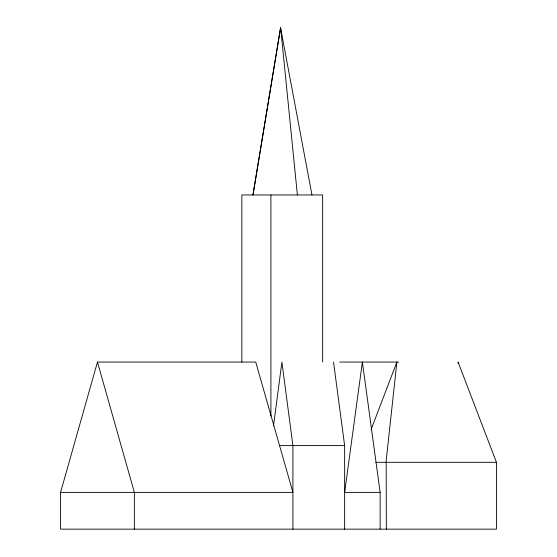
<?xml version="1.0" encoding="UTF-8"?>
<svg xmlns="http://www.w3.org/2000/svg" width="557" height="557" viewBox="0 0 557 557"><rect width="100%" height="100%" fill="white"/><g stroke="black" fill="none" stroke-linecap="round" stroke-linejoin="round"><path stroke-width="0.84" d="M273.508 425.889L281.905 362.05L292.905 445.6L292.905 529.15M252.934 194.95L280.561 27.85L311.955 194.95M253.003 194.95L280.561 27.85M60.567 492.388L97.461 362.05L255.733 362.05L292.905 492.388L60.567 492.388L60.567 529.15L496.433 529.15L496.433 462.31L458.084 362.05L458.265 363.77M371.122 429.426L396.89 362.05L386.175 460.73L386.342 529.15M339.742 362.05L398.659 362.05M279.37 445.6L344.637 445.6L344.637 529.15M375.808 462.31L496.433 462.31M380.132 492.388L344.637 492.388L362.384 362.05L380.132 492.388L380.132 529.15M97.461 362.05L134.362 492.388L134.362 529.15M333.525 362.05L344.637 445.6M280.651 27.85L297.382 194.95M322.649 362.05L322.649 194.95L241.842 194.95L241.842 362.05M270.911 194.95L270.911 416.009"/></g></svg>
